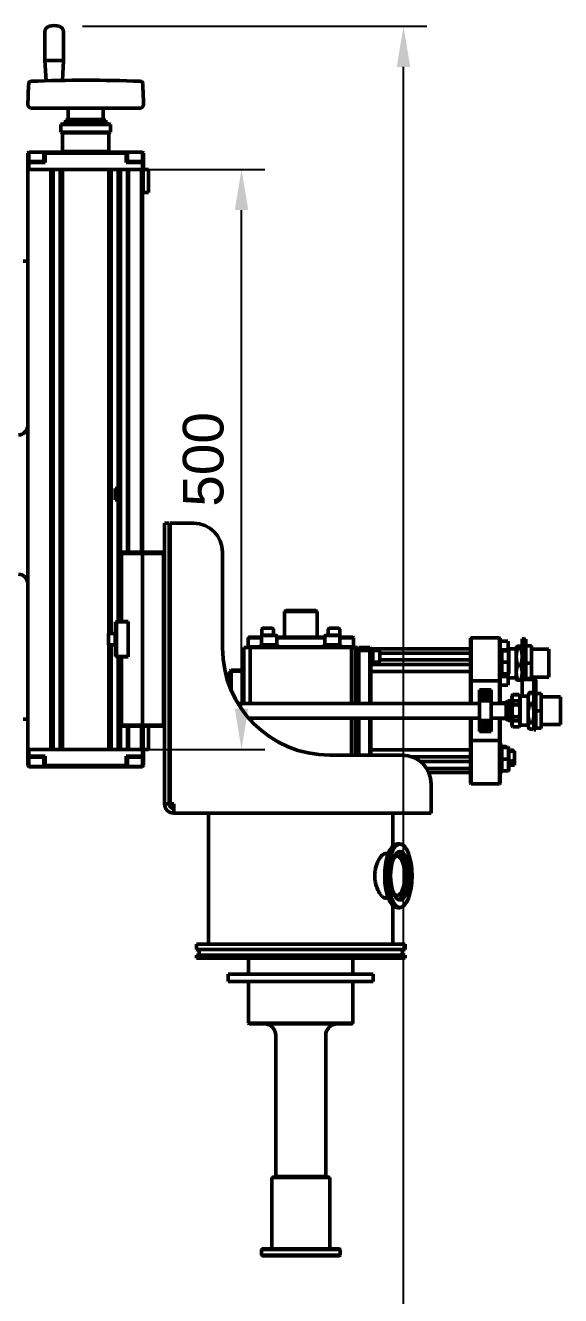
# Model space of a CAD drawing. Header units: millimetres. Extents: x 0 to 841, y 0 to 594.
# Drawn here: x 709.9 to 756.1, y 411.3 to 520.9 of the extents above; entities that cross this region are included whole.
import ezdxf

# ---------------------------------------------------------------- set-up
doc = ezdxf.new("R2010")
doc.units = ezdxf.units.MM
doc.header["$LTSCALE"] = 0.75
doc.layers.add('FD_Dimensions', color=7, linetype='Continuous', lineweight=25)
doc.layers.add('Visible', color=7, linetype='Continuous', lineweight=50)
doc.styles.get("Standard").update_dxf_attribs({"font": 'arial.ttf'})
doc.dimstyles.new('Dim-ISO-25', dxfattribs={"dimtxt": 3.5, "dimasz": 3.5, "dimexe": 2, "dimexo": 2, "dimgap": 1.5, "dimtad": 1, "dimzin": 12, "dimdsep": 46, "dimtxsty": 'Standard', "dimcen": 0, "dimazin": 3, "dimtp": 0.1, "dimtm": 0.1, "dimtfac": 0.714, "dimtmove": 0, "dimatfit": 3, "dimfxl": 1, "dimtzin": 12, "dimarcsym": 0})

# ---------------------------------------------------------------- blocks, each defined once
blk = doc.blocks.new('*D33')
at = {"layer": 'Defpoints', "color": 0, "transparency": 16777216}
for p in [(712.843687, 520.782487), (742.542172, 520.782487), (724.131682, 276.536469)]:
    blk.add_point(p, dxfattribs=at)
at = {"layer": 'FD_Dimensions', "lineweight": -2, "transparency": 16777216}
for p, q in [((714.843687, 520.782487), (744.542172, 520.782487)), ((742.542172, 280.036469), (742.542172, 517.282487)), ((726.131682, 276.536469), (744.542172, 276.536469))]:
    blk.add_line(p, q, dxfattribs=at)
at = {"layer": 'FD_Dimensions', "transparency": 16777216}
for points in [[(741.958839, 517.282487), (743.125505, 517.282487), (742.542172, 520.782487)], [(741.958839, 280.036469), (743.125505, 280.036469), (742.542172, 276.536469)]]:
    blk.add_solid(points, dxfattribs=at)
at = {"layer": 'FD_Dimensions', "color": 0, "transparency": 16777216, "insert": (739.255167, 398.659478), "char_height": 3.5, "attachment_point": 5, "rotation": 90}
blk.add_mtext('2442.46', dxfattribs=at)
blk = doc.blocks.new('*D35')
at = {"layer": 'Defpoints', "color": 0, "transparency": 16777216}
for p in [(717.331682, 508.436469), (728.572654, 508.436469), (717.331682, 458.436469)]:
    blk.add_point(p, dxfattribs=at)
at = {"layer": 'FD_Dimensions', "lineweight": -2, "transparency": 16777216}
for p, q in [((719.331682, 508.436469), (730.572654, 508.436469)), ((728.572654, 461.936469), (728.572654, 504.936469)), ((719.331682, 458.436469), (730.572654, 458.436469))]:
    blk.add_line(p, q, dxfattribs=at)
at = {"layer": 'FD_Dimensions', "transparency": 16777216}
for points in [[(727.98932, 504.936469), (729.155987, 504.936469), (728.572654, 508.436469)], [(727.98932, 461.936469), (729.155987, 461.936469), (728.572654, 458.436469)]]:
    blk.add_solid(points, dxfattribs=at)
at = {"layer": 'FD_Dimensions', "color": 0, "transparency": 16777216, "insert": (725.285648, 483.436469), "char_height": 3.5, "attachment_point": 5, "rotation": 90}
blk.add_mtext('500', dxfattribs=at)

msp = doc.modelspace()

# ---------------------------------------------------------------- linework, layer by layer
at = {"layer": 'Visible'}
for p, q in [((711.6187, 517.8365), (711.6187, 520.2984)), ((713.2187, 517.8365), (713.2187, 520.2984)), ((711.6187, 517.8365), (713.2187, 517.8365)), ((711.7107, 516.0797), (711.6187, 517.8365)), ((713.1283, 516.1104), (713.2187, 517.8365)), ((719.817, 513.7265), (710.4464, 513.7265)), ((713.6317, 513.7265), (713.6317, 512.7465)), ((716.6317, 513.7265), (716.6317, 512.7465)), ((713.3817, 512.6765), (716.8817, 512.6765)), ((713.3817, 512.6765), (713.3817, 512.3815)), ((716.6317, 512.7465), (713.6317, 512.7465)), ((714.0317, 512.7465), (714.0317, 512.7265)), ((716.2317, 512.7265), (714.0317, 512.7265)), ((714.3317, 512.6765), (714.3317, 512.7265)), ((715.9317, 512.6765), (715.9317, 512.7265)), ((716.2317, 512.7465), (716.2317, 512.7265)), ((716.8817, 512.6765), (716.8817, 512.3815)), ((713.1317, 512.3615), (712.9817, 512.3115)), ((717.2817, 512.3115), (712.9817, 512.3115)), ((712.9817, 512.3115), (712.9817, 511.6415)), ((717.2817, 511.6415), (712.9817, 511.6415)), ((713.1317, 511.5915), (712.9817, 511.6415)), ((717.1317, 512.3615), (713.1317, 512.3615)), ((717.1317, 511.5915), (713.1317, 511.5915)), ((713.1317, 511.5915), (713.1317, 509.9915)), ((713.3817, 512.3815), (716.8817, 512.3815)), ((713.5317, 512.3815), (713.5317, 512.3615)), ((716.7317, 512.3815), (716.7317, 512.3615)), ((717.1317, 512.3615), (717.2817, 512.3115)), ((717.1317, 511.5915), (717.2817, 511.6415)), ((717.1317, 511.5915), (717.1317, 509.9915)), ((717.2817, 512.3115), (717.2817, 511.6415)), ((710.1317, 509.8365), (710.2317, 509.9365)), ((710.1317, 509.0365), (710.1317, 509.8365)), ((710.1317, 509.8365), (710.2317, 509.8365)), ((710.8817, 509.9365), (710.2317, 509.9365)), ((710.2317, 509.8365), (710.2317, 509.1165)), ((710.3117, 509.9165), (711.4517, 509.9165)), ((711.7317, 509.9365), (710.8817, 509.9365)), ((711.5317, 509.8365), (711.6317, 509.8365)), ((711.5317, 509.8365), (711.5317, 509.1165)), ((711.7317, 509.9365), (711.6317, 509.8365)), ((711.6317, 509.8365), (718.6317, 509.8365)), ((711.6317, 509.8365), (711.6317, 509.0365)), ((718.5317, 509.9365), (711.7317, 509.9365)), ((717.1317, 509.9915), (713.1317, 509.9915)), ((713.3817, 509.9765), (713.3817, 509.9915)), ((716.8817, 509.9765), (713.3817, 509.9765)), ((714.3317, 509.9765), (714.2917, 509.9365)), ((715.9317, 509.9765), (715.9717, 509.9365)), ((716.8817, 509.9765), (716.8817, 509.9915)), ((718.6317, 509.8365), (718.5317, 509.9365)), ((719.3817, 509.9365), (718.5317, 509.9365)), ((718.6317, 509.0365), (718.6317, 509.8365)), ((718.6317, 509.8365), (718.7317, 509.8365)), ((718.7317, 509.8365), (718.7317, 509.1165)), ((718.8117, 509.9165), (719.9517, 509.9165)), ((720.0317, 509.9365), (719.3817, 509.9365)), ((720.0317, 509.9365), (720.1317, 509.8365)), ((720.0317, 509.8365), (720.1317, 509.8365)), ((720.0317, 509.8365), (720.0317, 509.1165)), ((720.1317, 509.8365), (720.1317, 509.0365)), ((710.2317, 509.0365), (710.1317, 509.0365)), ((710.1317, 509.0365), (710.1317, 508.4365)), ((710.1317, 508.4365), (710.2317, 508.4365)), ((710.1317, 508.4365), (710.1317, 500.5365)), ((710.2317, 509.1165), (711.5317, 509.1165)), ((710.2317, 509.1165), (710.2317, 509.0365)), ((710.2317, 509.1165), (711.5317, 509.1165)), ((711.6317, 509.0365), (710.2317, 509.0365)), ((710.2317, 508.4365), (710.2317, 509.0365)), ((712.1267, 508.4365), (710.2317, 508.4365)), ((710.2317, 508.4365), (720.0317, 508.4365)), ((711.5317, 509.1165), (711.5317, 509.0365)), ((712.1267, 458.4365), (712.1267, 508.4365)), ((712.1317, 458.4365), (712.1317, 508.4365)), ((712.3317, 458.4365), (712.3317, 508.4365)), ((712.9317, 508.4365), (712.9317, 458.4365)), ((713.1317, 458.4365), (713.1317, 508.4365)), ((717.1267, 508.4365), (713.1367, 508.4365)), ((713.1367, 508.4365), (713.1367, 458.4365)), ((717.1267, 468.4332), (717.1267, 508.4365)), ((717.1317, 468.4347), (717.1317, 508.4365)), ((717.3317, 468.4365), (717.3317, 508.4365)), ((717.9317, 508.4365), (717.9317, 469.4365)), ((718.1317, 475.4365), (718.1317, 508.4365)), ((720.0317, 509.0365), (718.6317, 509.0365)), ((718.7317, 509.1165), (720.0317, 509.1165)), ((718.7317, 509.1165), (718.7317, 509.0365)), ((718.7317, 509.1165), (720.0317, 509.1165)), ((718.7317, 508.4365), (718.7317, 475.4365)), ((718.8317, 475.4365), (718.8317, 508.4365)), ((719.9317, 508.4365), (719.9317, 475.4365)), ((720.0317, 509.1165), (720.0317, 509.0365)), ((720.1317, 509.0365), (720.0317, 509.0365)), ((720.0317, 509.0365), (720.0317, 508.4365)), ((720.0317, 475.4365), (720.0317, 508.4365)), ((720.0317, 508.4365), (720.1317, 508.4365)), ((720.1017, 506.4365), (720.1017, 508.4365)), ((720.1317, 508.4365), (720.1317, 509.0365)), ((720.1317, 508.4365), (720.5517, 508.4365)), ((720.5517, 506.4365), (720.5517, 508.4365)), ((720.0317, 506.4365), (720.1017, 506.4365)), ((720.1017, 506.4365), (720.5517, 506.4365)), ((710.1317, 500.5365), (709.7317, 500.5365)), ((710.1317, 486.3365), (710.1317, 500.5365)), ((718.7417, 487.4365), (718.7417, 486.4365)), ((718.8117, 487.4365), (718.7417, 487.4365)), ((718.8117, 487.4365), (718.8117, 486.4365)), ((710.1317, 486.3365), (710.1317, 472.7365)), ((718.8117, 486.4365), (718.7417, 486.4365)), ((717.6861, 480.9365), (717.6861, 479.9365)), ((717.7561, 480.9365), (717.6861, 480.9365)), ((717.7561, 480.9365), (717.7561, 479.9365)), ((717.7561, 479.9365), (717.6861, 479.9365)), ((721.9317, 477.9365), (722.3317, 477.9365)), ((721.9317, 453.7365), (721.9317, 477.9365)), ((722.3317, 477.9365), (722.3317, 453.7365)), ((722.4317, 453.7365), (722.4317, 477.9365)), ((724.4317, 477.9365), (722.4317, 477.9365)), ((720.0317, 475.4365), (718.1317, 475.4365)), ((718.2317, 475.3365), (718.1317, 475.4365)), ((718.1317, 475.4365), (718.1317, 469.4615)), ((718.2317, 469.4615), (718.2317, 475.3365)), ((718.2317, 475.3365), (720.0317, 475.3365)), ((720.0317, 475.4365), (720.0317, 475.3365)), ((721.8317, 475.4365), (720.0317, 475.4365)), ((720.0317, 475.3365), (720.0317, 475.4365)), ((720.0317, 475.3365), (721.8317, 475.3365)), ((720.0317, 460.5365), (720.0317, 475.3365)), ((720.0317, 460.5365), (720.0317, 475.3365)), ((721.9317, 475.3365), (721.8317, 475.4365)), ((721.8317, 475.3365), (721.8317, 475.4365)), ((721.8317, 475.3365), (721.9317, 475.3365)), ((721.8317, 475.3365), (721.8317, 460.5365)), ((726.9317, 467.1865), (726.9317, 475.4365)), ((710.1317, 472.7365), (710.1317, 461.0365)), ((732.3817, 470.4165), (732.2817, 470.3165)), ((732.2817, 470.3165), (735.0817, 470.3165)), ((732.2817, 468.1165), (732.2817, 470.3165)), ((732.3817, 470.4165), (734.9817, 470.4165)), ((734.9817, 470.4165), (735.0817, 470.3165)), ((735.0817, 468.1165), (735.0817, 470.3165)), ((717.7822, 469.4365), (717.7022, 469.4365)), ((717.7022, 469.4365), (717.7022, 468.2365)), ((717.7822, 469.4365), (718.7817, 469.4365)), ((717.7822, 466.4365), (717.7822, 469.4365)), ((718.1317, 469.4365), (718.1317, 469.4615)), ((718.1317, 469.4615), (718.2317, 469.4615)), ((718.2317, 469.4615), (718.7817, 469.4615)), ((718.7317, 469.4615), (718.7317, 469.4365)), ((718.7817, 469.4615), (718.7817, 466.4115)), ((718.7817, 466.4365), (718.7817, 469.4365)), ((730.3179, 468.2765), (730.3179, 468.8015)), ((730.3929, 468.8765), (731.2429, 468.8765)), ((731.3179, 468.2765), (731.3179, 468.8015)), ((736.0455, 468.2765), (736.0455, 468.8015)), ((736.1205, 468.8765), (736.9705, 468.8765)), ((737.0455, 468.2765), (737.0455, 468.8015)), ((717.0861, 467.4965), (717.0861, 468.3765)), ((717.1461, 468.4365), (717.6861, 468.4365)), ((717.6861, 467.4365), (717.6861, 468.4365)), ((717.6861, 468.2365), (717.7626, 468.2365)), ((717.6861, 467.6365), (717.7626, 467.6365)), ((717.7022, 467.6365), (717.7022, 466.4365)), ((729.1817, 468.1165), (729.1317, 468.0665)), ((729.1317, 468.0665), (730.3067, 468.0665)), ((729.1317, 467.2665), (729.1317, 468.0665)), ((729.1817, 468.1165), (730.3067, 468.1165)), ((730.3067, 467.4565), (730.3067, 468.2165)), ((730.3179, 468.2765), (731.3179, 468.2765)), ((730.3239, 468.2765), (730.3239, 468.2493)), ((730.3467, 468.2565), (731.5667, 468.2565)), ((731.3119, 468.2765), (731.3119, 468.2565)), ((731.6067, 467.4565), (731.6067, 468.2165)), ((731.6067, 468.1165), (735.7567, 468.1165)), ((731.6067, 468.0665), (735.7567, 468.0665)), ((735.7567, 467.4565), (735.7567, 468.2165)), ((735.7967, 468.2565), (737.0167, 468.2565)), ((736.0455, 468.2765), (737.0455, 468.2765)), ((736.0515, 468.2765), (736.0515, 468.2565)), ((737.0395, 468.2765), (737.0395, 468.2493)), ((737.0567, 467.4565), (737.0567, 468.2165)), ((737.0567, 468.1165), (738.1817, 468.1165)), ((737.0567, 468.0665), (738.2317, 468.0665)), ((738.1817, 468.1165), (738.2317, 468.0665)), ((738.2317, 467.2665), (738.2317, 468.0665)), ((748.3317, 468.0165), (748.3817, 468.0665)), ((748.3317, 464.3302), (748.3317, 468.0165)), ((748.3817, 468.0665), (748.3817, 464.3409)), ((748.3817, 468.0665), (750.8217, 468.0665)), ((750.8217, 468.0665), (750.8217, 464.3409)), ((750.8717, 468.0165), (750.8217, 468.0665)), ((750.8717, 468.0165), (750.8717, 464.3302)), ((750.8717, 467.613), (750.9128, 467.7665)), ((750.9128, 467.7665), (750.9128, 467.7531)), ((750.9128, 467.7665), (751.5306, 467.7665)), ((750.9128, 467.7531), (751.5306, 467.7531)), ((751.5306, 467.7665), (751.5306, 467.7531)), ((751.5717, 467.613), (751.5306, 467.7665)), ((752.7717, 467.612), (752.7717, 467.9665)), ((752.7717, 467.9665), (752.9217, 467.9665)), ((752.9217, 467.612), (752.9217, 467.9665)), ((753.0919, 467.9455), (752.9217, 467.9455)), ((753.0919, 464.5414), (753.0919, 467.9455)), ((717.1267, 458.4365), (717.1267, 467.4397)), ((717.1317, 458.4365), (717.1317, 467.4382)), ((717.1461, 467.4365), (717.6861, 467.4365)), ((717.3317, 458.4365), (717.3317, 467.4365)), ((728.7817, 467.2165), (728.7817, 462.4015)), ((729.3171, 467.2165), (728.7817, 467.2165)), ((729.1317, 467.2665), (730.2027, 467.2665)), ((729.1817, 467.2165), (729.1317, 467.2665)), ((729.3171, 467.2165), (729.3171, 462.4015)), ((729.3171, 467.2165), (738.0463, 467.2165)), ((730.2027, 467.4565), (731.7107, 467.4565)), ((730.2027, 467.4565), (730.2027, 467.2165)), ((731.7107, 467.4565), (731.7107, 467.2165)), ((731.7107, 467.2665), (735.6527, 467.2665)), ((735.6527, 467.4565), (737.1607, 467.4565)), ((735.6527, 467.4565), (735.6527, 467.2165)), ((737.1607, 467.4565), (737.1607, 467.2165)), ((737.1607, 467.2665), (738.2317, 467.2665)), ((738.0463, 467.2165), (738.0463, 462.4015)), ((738.0463, 467.2165), (738.5817, 467.2165)), ((738.1817, 467.2165), (738.2317, 467.2665)), ((738.4061, 467.0665), (738.5817, 467.0665)), ((738.4061, 467.0665), (738.4061, 462.4015)), ((738.5817, 467.1165), (738.4616, 467.1165)), ((738.6817, 467.2165), (738.5817, 467.1165)), ((738.5817, 467.2165), (738.5817, 467.1165)), ((738.6817, 466.9665), (738.5817, 467.0665)), ((738.5817, 467.0665), (738.5817, 462.4015)), ((738.6817, 467.2165), (739.6317, 467.2165)), ((739.6317, 466.9665), (738.6817, 466.9665)), ((738.6817, 466.9665), (738.6817, 462.4015)), ((739.7317, 467.1165), (739.6317, 467.2165)), ((739.6317, 466.9665), (739.7317, 467.0665)), ((739.6317, 466.9665), (739.6317, 462.4015)), ((739.7317, 467.0665), (739.7317, 467.1165)), ((739.7317, 467.0915), (748.3317, 467.0915)), ((739.7317, 467.0665), (739.7317, 462.4015)), ((739.8917, 466.9665), (739.8917, 465.9665)), ((739.8917, 466.9665), (740.4167, 466.9665)), ((740.4917, 466.8915), (740.4917, 466.0415)), ((740.4917, 466.7437), (748.3317, 466.7437)), ((750.8717, 466.9377), (751.0317, 466.9377)), ((750.9128, 467.0049), (750.9128, 466.9377)), ((751.5306, 467.0049), (750.9128, 467.0049)), ((751.0317, 466.9437), (751.0317, 465.9448)), ((751.0317, 466.9437), (751.6117, 466.9437)), ((751.5306, 467.0049), (751.5306, 466.9437)), ((751.5717, 467.613), (751.5717, 467.379)), ((751.5717, 467.379), (751.5717, 466.9437)), ((751.5717, 467.1165), (752.2717, 467.1165)), ((751.6117, 466.9437), (751.6117, 465.9448)), ((751.6317, 466.9237), (751.6117, 466.9437)), ((751.6317, 466.9237), (751.6317, 465.9637)), ((752.2717, 467.2521), (752.2759, 467.2594)), ((752.2717, 467.2449), (752.2717, 467.2521)), ((752.2717, 466.4333), (752.2717, 467.2449)), ((752.6479, 467.3265), (752.3954, 467.3265)), ((752.3954, 467.1633), (752.6479, 467.1633)), ((752.7717, 467.2521), (752.7675, 467.2594)), ((752.7717, 467.612), (752.7717, 464.8879)), ((752.9217, 467.612), (752.9217, 464.8879)), ((753.1419, 467.3665), (753.0919, 467.3665)), ((753.5219, 467.3665), (753.1419, 467.3665)), ((753.5719, 467.3665), (753.5219, 467.3665)), ((753.5719, 467.3665), (753.5719, 467.2022)), ((753.5719, 467.2022), (753.5719, 466.0307)), ((753.5719, 467.0665), (755.0717, 467.0665)), ((755.0717, 467.0665), (755.0717, 464.6665)), ((717.7022, 466.4365), (717.7822, 466.4365)), ((717.7822, 466.4365), (718.7817, 466.4365)), ((717.9317, 466.4365), (717.9317, 458.4365)), ((718.1317, 466.4115), (718.1317, 466.4365)), ((718.2317, 466.4115), (718.1317, 466.4115)), ((718.1317, 466.4115), (718.1317, 460.4365)), ((718.7817, 466.4115), (718.2317, 466.4115)), ((718.2317, 460.5365), (718.2317, 466.4115)), ((718.7317, 466.4365), (718.7317, 466.4115)), ((739.7317, 465.9725), (739.8917, 465.9725)), ((739.7317, 465.7448), (748.3317, 465.7448)), ((739.8917, 465.9665), (740.4167, 465.9665)), ((740.4917, 466.1437), (748.3317, 466.1437)), ((750.8717, 465.9497), (750.9465, 465.9497)), ((750.8717, 465.9388), (751.0317, 465.9388)), ((751.0317, 465.9448), (751.0317, 464.9448)), ((751.0317, 465.9448), (751.6117, 465.9448)), ((751.6117, 465.9448), (751.6117, 464.9448)), ((751.6317, 465.9248), (751.6117, 465.9448)), ((751.6317, 465.9637), (751.6122, 465.9442)), ((751.6317, 465.9248), (751.6317, 464.9648)), ((752.2717, 465.0549), (752.2717, 466.4333)), ((752.3954, 465.7033), (752.6479, 465.7033)), ((753.1419, 465.8665), (753.5219, 465.8665)), ((753.5719, 466.0307), (753.5719, 465.7022)), ((753.5719, 465.7022), (753.5719, 464.5414)), ((727.4217, 464.9181), (727.2141, 464.9181)), ((727.4217, 464.2158), (727.4217, 464.9181)), ((727.5817, 465.1665), (727.6317, 465.2165)), ((727.5817, 463.7802), (727.5817, 465.1665)), ((727.6817, 465.2665), (727.6317, 465.2165)), ((727.6317, 465.2165), (727.6817, 465.1665)), ((727.6817, 465.2665), (728.6817, 465.2665)), ((728.6817, 465.1665), (727.6817, 465.1665)), ((727.6817, 465.1665), (727.6817, 463.5378)), ((728.7317, 465.2165), (728.6817, 465.2665)), ((728.6817, 465.1665), (728.7317, 465.2165)), ((728.6817, 462.4015), (728.6817, 465.1665)), ((728.7317, 465.2165), (728.7817, 465.1665)), ((739.7317, 465.1448), (748.3317, 465.1448)), ((748.3817, 464.3409), (750.8217, 464.3409)), ((748.3817, 464.3409), (748.3817, 462.4015)), ((750.8217, 464.3409), (750.8217, 462.4015)), ((750.8717, 464.9508), (751.0317, 464.9508)), ((750.9128, 464.9508), (750.9128, 464.728)), ((750.9128, 464.728), (751.5306, 464.728)), ((751.0317, 464.9448), (751.6117, 464.9448)), ((751.5306, 464.9448), (751.5306, 464.728)), ((751.5717, 464.9448), (751.5717, 464.354)), ((751.5717, 464.6165), (752.2717, 464.6165)), ((751.5717, 464.354), (751.5717, 464.12)), ((751.6317, 464.9648), (751.6117, 464.9448)), ((752.2717, 464.4808), (752.2717, 465.0549)), ((752.2717, 464.4808), (752.2759, 464.4736)), ((752.6479, 464.4065), (752.3954, 464.4065)), ((752.7717, 464.4808), (752.7675, 464.4736)), ((752.9217, 464.8879), (752.7717, 464.8879)), ((752.7717, 464.8879), (752.7717, 464.8186)), ((752.7717, 464.8186), (752.7717, 463.0165)), ((752.778, 464.7492), (752.9217, 464.7492)), ((752.778, 464.5414), (752.778, 464.7492)), ((752.778, 464.5414), (752.9217, 464.5414)), ((752.9217, 464.8879), (752.9217, 464.7492)), ((752.9217, 464.7492), (752.9217, 464.5414)), ((752.9717, 464.5414), (753.7417, 464.5414)), ((753.7417, 464.458), (752.9717, 464.458)), ((753.5719, 464.6665), (755.0717, 464.6665)), ((753.7917, 463.096), (753.7917, 464.4302)), ((753.9417, 464.4302), (753.9417, 463.2665)), ((727.5261, 463.9241), (727.5817, 463.9241)), ((748.3317, 462.4015), (748.3317, 464.3302)), ((749.1017, 463.5665), (749.1017, 462.9365)), ((749.1017, 463.5665), (750.1017, 463.5665)), ((749.5151, 463.3165), (749.4285, 463.1665)), ((749.6883, 463.3165), (749.5151, 463.3165)), ((749.7749, 463.1665), (749.6883, 463.3165)), ((750.1017, 463.5665), (750.1017, 462.9365)), ((750.8717, 462.4015), (750.8717, 464.3302)), ((750.8717, 464.12), (750.9128, 463.9665)), ((750.9128, 463.9799), (750.9128, 463.9665)), ((751.5306, 463.9799), (750.9128, 463.9799)), ((750.9128, 463.9665), (751.5306, 463.9665)), ((751.5717, 464.12), (751.5306, 463.9665)), ((751.5306, 463.9799), (751.5306, 463.9665)), ((753.2917, 463.1521), (753.3442, 463.243)), ((753.4154, 463.3432), (753.6679, 463.3432)), ((753.7917, 463.1521), (753.7392, 463.243)), ((753.9417, 463.1022), (753.9417, 463.2665)), ((753.9917, 463.2665), (753.9417, 463.2665)), ((753.9917, 463.2665), (754.3717, 463.2665)), ((754.4217, 463.2665), (754.3717, 463.2665)), ((754.4217, 463.1022), (754.4217, 463.2665)), ((729.8817, 462.4015), (728.2655, 462.4015)), ((729.8817, 462.4015), (749.1017, 462.4015)), ((749.1017, 462.9365), (749.1017, 462.6165)), ((749.1017, 460.9165), (749.1017, 462.6165)), ((750.1017, 462.6165), (749.1017, 462.6165)), ((749.4285, 463.1665), (749.5151, 463.0165)), ((749.5151, 463.0165), (749.6883, 463.0165)), ((749.6883, 463.0165), (749.7749, 463.1665)), ((750.1017, 462.9365), (750.1017, 462.6165)), ((750.1017, 462.6165), (750.1017, 460.9165)), ((750.1017, 462.4015), (751.3917, 462.4015)), ((751.3917, 462.4465), (750.8717, 462.4465)), ((751.3917, 462.5065), (751.5822, 462.6165)), ((751.3917, 461.0265), (751.3917, 462.5065)), ((751.5822, 462.6165), (751.5822, 460.9165)), ((751.5822, 462.6165), (751.8917, 462.6165)), ((751.8917, 463.0415), (751.9638, 463.1665)), ((751.8917, 463.0415), (751.8917, 460.4915)), ((751.9638, 463.1665), (751.9638, 463.1521)), ((751.9638, 463.1665), (752.5195, 463.1665)), ((751.9638, 463.1521), (752.5195, 463.1521)), ((751.9638, 462.6325), (751.9638, 462.2861)), ((752.5195, 462.6325), (751.9638, 462.6325)), ((751.9638, 462.2861), (752.5195, 462.2861)), ((752.5195, 463.1665), (752.5195, 463.1521)), ((752.5917, 463.0415), (752.5195, 463.1665)), ((752.5195, 462.6325), (752.5195, 462.2861)), ((752.5917, 463.0415), (752.5917, 460.4915)), ((752.5917, 463.0165), (753.2917, 463.0165)), ((753.2917, 462.8312), (753.2917, 463.1521)), ((753.2917, 461.5309), (753.2917, 462.8312)), ((753.4154, 462.3192), (753.6679, 462.3192)), ((753.7917, 460.1111), (753.7917, 463.096)), ((753.9417, 463.1022), (753.9417, 463.0006)), ((753.9417, 460.1111), (753.9417, 463.0006)), ((754.4217, 463.1022), (754.4217, 461.9307)), ((754.4217, 462.9665), (756.0917, 462.9665)), ((756.0917, 462.9665), (756.0917, 460.5665)), ((729.1889, 461.1315), (729.8817, 461.1315)), ((729.3171, 461.1315), (729.3171, 460.9865)), ((729.8817, 461.1315), (749.1017, 461.1315)), ((738.0463, 461.1315), (738.0463, 457.9365)), ((738.4061, 461.1315), (738.4061, 457.9365)), ((738.5817, 461.1315), (738.5817, 457.9365)), ((738.6817, 461.1315), (738.6817, 457.9365)), ((739.6317, 461.1315), (739.6317, 457.9365)), ((739.7317, 461.1315), (739.7317, 457.9365)), ((748.3317, 459.2028), (748.3317, 461.1315)), ((748.3817, 461.1315), (748.3817, 459.1921)), ((750.1017, 461.1315), (751.3917, 461.1315)), ((750.8217, 461.1315), (750.8217, 459.1921)), ((750.8717, 459.2028), (750.8717, 461.1315)), ((751.3917, 461.0865), (750.8717, 461.0865)), ((751.9638, 461.2469), (751.9638, 460.9004)), ((752.5195, 461.2469), (751.9638, 461.2469)), ((752.5195, 461.2469), (752.5195, 460.9004)), ((753.2917, 460.4661), (753.2917, 461.5309)), ((753.9917, 461.7665), (754.3717, 461.7665)), ((754.4217, 461.6022), (754.4217, 461.9307)), ((754.4217, 461.6022), (754.4217, 460.4307)), ((710.1317, 461.0365), (709.7317, 461.0365)), ((710.1317, 461.0365), (710.1317, 458.4365)), ((718.1317, 460.4365), (718.2317, 460.5365)), ((718.1317, 458.4365), (718.1317, 460.4365)), ((718.1317, 460.4365), (720.0317, 460.4365)), ((720.0317, 460.5365), (718.2317, 460.5365)), ((718.7317, 460.4365), (718.7317, 458.4365)), ((718.8317, 458.4365), (718.8317, 460.4365)), ((719.9317, 460.4365), (719.9317, 458.4365)), ((720.0317, 460.5365), (720.0317, 460.4365)), ((721.8317, 460.5365), (720.0317, 460.5365)), ((720.0317, 460.4365), (720.0317, 460.5365)), ((720.0317, 458.4365), (720.0317, 460.4365)), ((720.0317, 460.4365), (721.8317, 460.4365)), ((720.1017, 458.4365), (720.1017, 460.4365)), ((720.5517, 458.4365), (720.5517, 460.4365)), ((721.8317, 460.4365), (721.9317, 460.5365)), ((721.8317, 460.5365), (721.9317, 460.5365)), ((721.8317, 460.5365), (721.8317, 460.4365)), ((749.1017, 460.9165), (750.1017, 460.9165)), ((749.1017, 460.9165), (749.1017, 460.5965)), ((749.1017, 460.5965), (749.1017, 459.9665)), ((749.1017, 459.9665), (750.1017, 459.9665)), ((749.5151, 460.5165), (749.4285, 460.3665)), ((749.4285, 460.3665), (749.5151, 460.2165)), ((749.6883, 460.5165), (749.5151, 460.5165)), ((749.5151, 460.2165), (749.6883, 460.2165)), ((749.7749, 460.3665), (749.6883, 460.5165)), ((749.6883, 460.2165), (749.7749, 460.3665)), ((750.1017, 460.9165), (750.1017, 460.5965)), ((750.1017, 460.5965), (750.1017, 459.9665)), ((751.3917, 461.0265), (751.5822, 460.9165)), ((751.5822, 460.9165), (751.8917, 460.9165)), ((751.8917, 460.4915), (751.9638, 460.3665)), ((751.9638, 460.9004), (752.5195, 460.9004)), ((751.9638, 460.3808), (751.9638, 460.3665)), ((752.5195, 460.3808), (751.9638, 460.3808)), ((751.9638, 460.3665), (752.5195, 460.3665)), ((752.5917, 460.4915), (752.5195, 460.3665)), ((752.5195, 460.3808), (752.5195, 460.3665)), ((752.5917, 460.5165), (753.2917, 460.5165)), ((753.2917, 460.3808), (753.2917, 460.4661)), ((753.2917, 460.3808), (753.3442, 460.2899)), ((753.6679, 460.7425), (753.4154, 460.7425)), ((753.6679, 460.1898), (753.4154, 460.1898)), ((753.7917, 460.3808), (753.7392, 460.2899)), ((753.7917, 460.1111), (753.9417, 460.1111)), ((753.9417, 460.2665), (753.9917, 460.2665)), ((753.9917, 460.2665), (754.3717, 460.2665)), ((754.3717, 460.2665), (754.4217, 460.2665)), ((754.4217, 460.5665), (756.0917, 460.5665)), ((754.4217, 460.2665), (754.4217, 460.4307)), ((748.3317, 455.5165), (748.3317, 459.2028)), ((748.3817, 459.1921), (748.3817, 455.4665)), ((750.8217, 459.1921), (748.3817, 459.1921)), ((750.8217, 459.1921), (750.8217, 455.4665)), ((750.8717, 459.2028), (750.8717, 455.5165)), ((710.2317, 458.4365), (710.1317, 458.4365)), ((710.1317, 458.4365), (710.1317, 457.8365)), ((710.1317, 457.8365), (710.2317, 457.8365)), ((710.1317, 457.0365), (710.1317, 457.8365)), ((710.2317, 458.4365), (712.1267, 458.4365)), ((710.2317, 458.4365), (720.0317, 458.4365)), ((710.2317, 457.8365), (710.2317, 458.4365)), ((710.2317, 457.8365), (711.6317, 457.8365)), ((710.2317, 457.7565), (710.2317, 457.8365)), ((711.5317, 457.7565), (711.5317, 457.8365)), ((711.6317, 457.8365), (711.6317, 457.0365)), ((713.1367, 458.4365), (717.1267, 458.4365)), ((718.6317, 457.0365), (718.6317, 457.8365)), ((718.6317, 457.8365), (720.0317, 457.8365)), ((718.7317, 457.7565), (718.7317, 457.8365)), ((720.1317, 458.4365), (720.0317, 458.4365)), ((720.0317, 458.4365), (720.0317, 457.8365)), ((720.0317, 457.8365), (720.1317, 457.8365)), ((720.0317, 457.7565), (720.0317, 457.8365)), ((720.1317, 457.8365), (720.1317, 458.4365)), ((720.1317, 458.4365), (720.5517, 458.4365)), ((720.1317, 457.8365), (720.1317, 457.0365)), ((742.4317, 457.9365), (736.1817, 457.9365)), ((739.7317, 458.3881), (748.3317, 458.3881)), ((743.28, 457.7881), (748.3317, 457.7881)), ((751.0292, 458.6977), (750.8717, 458.6977)), ((750.8717, 458.5821), (751.0317, 458.5821)), ((751.0292, 458.5821), (751.0292, 458.8121)), ((751.0792, 458.8121), (751.0292, 458.8121)), ((751.0317, 458.5881), (751.0317, 457.5881)), ((751.0317, 458.5881), (751.6117, 458.5881)), ((751.0792, 458.8121), (751.0792, 458.5881)), ((751.0792, 458.6871), (751.3417, 458.6871)), ((751.3792, 458.6496), (751.3792, 458.5881)), ((751.6117, 458.5881), (751.6117, 457.5881)), ((751.6317, 458.5681), (751.6117, 458.5881)), ((751.6317, 458.5681), (751.6317, 457.6081)), ((751.8264, 458.2672), (751.6317, 458.2672)), ((751.8264, 458.3672), (752.0264, 458.3672)), ((751.8264, 458.2672), (751.8264, 458.3672)), ((752.0264, 458.2672), (752.0264, 458.3672)), ((752.1264, 458.2672), (752.0264, 458.2672)), ((752.1264, 458.2672), (752.1264, 457.0658)), ((710.2317, 456.9365), (710.1317, 457.0365)), ((710.2317, 457.0365), (710.1317, 457.0365)), ((711.5317, 457.7565), (710.2317, 457.7565)), ((711.5317, 457.7565), (710.2317, 457.7565)), ((710.2317, 457.0365), (710.2317, 457.7565)), ((710.2317, 456.9365), (710.8817, 456.9365)), ((711.4517, 456.9565), (710.3117, 456.9565)), ((710.8817, 456.9365), (711.7317, 456.9365)), ((711.5317, 457.0365), (711.5317, 457.7565)), ((711.6317, 457.0365), (711.5317, 457.0365)), ((718.6317, 457.0365), (711.6317, 457.0365)), ((711.6317, 457.0365), (711.7317, 456.9365)), ((711.7317, 456.9365), (718.5317, 456.9365)), ((718.5317, 456.9365), (718.6317, 457.0365)), ((718.5317, 456.9365), (719.3817, 456.9365)), ((718.7317, 457.0365), (718.6317, 457.0365)), ((720.0317, 457.7565), (718.7317, 457.7565)), ((720.0317, 457.7565), (718.7317, 457.7565)), ((718.7317, 457.0365), (718.7317, 457.7565)), ((719.9517, 456.9565), (718.8117, 456.9565)), ((719.3817, 456.9365), (720.0317, 456.9365)), ((720.0317, 457.0365), (720.0317, 457.7565)), ((720.1317, 457.0365), (720.0317, 456.9365)), ((720.1317, 457.0365), (720.0317, 457.0365)), ((743.9926, 457.3893), (748.3317, 457.3893)), ((744.5341, 456.7893), (748.3317, 456.7893)), ((750.8717, 457.5941), (751.0317, 457.5941)), ((750.9568, 457.5833), (751.0317, 457.5833)), ((751.0292, 457.5941), (751.0292, 457.5833)), ((751.0317, 457.5881), (751.0317, 456.5893)), ((751.0317, 457.5881), (751.6117, 457.5881)), ((751.6317, 457.6081), (751.6117, 457.5881)), ((751.6117, 457.5881), (751.6117, 456.5893)), ((751.6317, 457.5693), (751.6122, 457.5887)), ((751.6317, 457.5693), (751.6317, 456.6093)), ((752.1264, 457.0658), (751.6317, 457.0658)), ((751.8264, 457.3661), (751.8264, 457.3161)), ((752.0264, 457.3661), (752.0264, 457.3161)), ((744.7208, 456.4415), (748.3317, 456.4415)), ((750.8717, 456.5953), (751.0317, 456.5953)), ((751.0292, 456.5953), (751.0292, 456.5121)), ((751.0792, 456.5121), (751.0292, 456.5121)), ((751.0317, 456.5893), (751.6117, 456.5893)), ((751.0792, 456.5893), (751.0792, 456.5121)), ((751.6317, 456.6093), (751.6117, 456.5893)), ((744.9317, 453.7365), (744.9317, 455.4365)), ((748.3317, 455.5165), (748.3817, 455.4665)), ((748.3817, 455.4665), (750.8217, 455.4665)), ((750.8717, 455.5165), (750.8217, 455.4665)), ((721.9317, 453.7365), (722.3317, 453.7365)), ((722.7317, 453.7365), (722.4317, 453.7365)), ((722.7317, 453.7365), (722.7317, 452.9365)), ((744.9317, 453.7365), (744.9317, 452.9365)), ((744.9317, 452.9365), (722.7317, 452.9365)), ((725.7317, 452.9365), (725.7317, 441.6365)), ((741.6317, 452.9365), (741.6317, 450.0983)), ((742.2124, 450.2865), (742.0647, 450.2865)), ((740.9162, 449.4415), (741.226, 449.4415)), ((742.6675, 450.0167), (742.6484, 450.0395)), ((740.9162, 445.6315), (741.226, 445.6315)), ((741.6317, 444.9746), (741.6317, 441.6365)), ((742.2124, 444.7865), (742.0647, 444.7865)), ((742.6675, 445.0562), (742.6484, 445.0335)), ((742.6817, 441.6365), (724.6817, 441.6365)), ((724.6817, 441.1865), (724.6817, 441.6365)), ((742.6817, 441.1865), (742.6817, 441.6365)), ((742.6817, 441.1865), (724.6817, 441.1865)), ((742.6817, 440.6865), (724.6817, 440.6865)), ((724.6817, 440.4365), (724.6817, 440.6865)), ((742.6817, 440.4365), (724.6817, 440.4365)), ((729.1817, 439.0665), (729.1817, 440.4365)), ((738.1817, 439.0665), (738.1817, 440.4365)), ((742.6817, 440.4365), (742.6817, 440.6865)), ((727.4335, 439.0665), (739.9317, 439.0665)), ((727.4335, 439.0665), (727.4335, 438.4165)), ((739.9317, 438.4165), (727.4335, 438.4165)), ((729.1817, 434.8165), (729.1817, 438.4165)), ((738.1817, 434.8165), (738.1817, 438.4165)), ((739.9317, 438.4165), (739.9317, 439.0665)), ((738.1817, 434.8165), (729.1817, 434.8165)), ((729.2317, 434.7665), (729.1817, 434.8165)), ((738.1317, 434.7665), (729.2317, 434.7665)), ((738.1317, 434.7665), (738.1817, 434.8165)), ((731.5317, 421.6165), (731.5317, 433.7665)), ((735.8317, 421.6165), (735.8317, 433.7665)), ((731.2317, 421.5665), (731.1817, 421.5165)), ((736.1817, 421.5165), (731.1817, 421.5165)), ((731.1817, 415.3665), (731.1817, 421.5165)), ((731.2317, 421.5665), (736.1317, 421.5665)), ((731.5317, 421.6165), (731.4817, 421.5665)), ((735.8317, 421.6165), (731.5317, 421.6165)), ((735.8317, 421.6165), (735.8817, 421.5665)), ((736.1317, 421.5665), (736.1817, 421.5165)), ((736.1817, 415.3665), (736.1817, 421.5165)), ((730.3317, 415.3665), (730.2817, 415.3165)), ((737.0817, 415.3165), (730.2817, 415.3165)), ((730.2817, 414.8165), (730.2817, 415.3165)), ((730.3317, 415.3665), (737.0317, 415.3665)), ((737.0317, 415.3665), (737.0817, 415.3165)), ((737.0817, 414.8165), (737.0817, 415.3165)), ((737.0817, 414.8165), (730.2817, 414.8165)), ((730.3317, 414.7665), (730.2817, 414.8165)), ((730.3317, 414.7665), (737.0317, 414.7665)), ((737.0317, 414.7665), (737.0817, 414.8165))]:
    msp.add_line(p, q, dxfattribs=at)
at = {"layer": 'Visible', "extrusion": (0, 0, -1)}
for centre in [(-749.6017, 463.1665), (-749.6017, 460.3665)]:
    msp.add_circle(centre, 0.35, dxfattribs=at)
for centre, radius, start, end in [((-712.1187, 520.2984), 0.5, 0, 75.522488), ((-712.4187, 519.1365), 1.7, 75.522488, 104.477512), ((-712.7187, 520.2984), 0.5, 104.477512, 180), ((-767.9817, 512.7265), 57.85, 1.294367, 3.093287), ((-710.4157, 515.8374), 0.2, 3.093287, 87.835231), ((-715.1317, 391.0765), 125.05, 87.835231, 92.164769), ((-719.8477, 515.8374), 0.2, 92.164769, 176.906713), ((-662.2817, 512.7265), 57.85, 176.906713, 178.705633), ((-710.4464, 514.0265), 0.3, 270, 1.294367), ((-719.817, 514.0265), 0.3, 178.705633, 270), ((-710.3117, 509.8365), 0.08, 0, 90), ((-711.4517, 509.8365), 0.08, 90, 180), ((-718.8117, 509.8365), 0.08, 0, 90), ((-719.9517, 509.8365), 0.08, 90, 180), ((-724.4317, 475.4365), 2.5, 90, 180), ((-709.3317, 472.7365), 0.8, 90, 180), ((-730.3929, 468.8015), 0.075, 0, 90), ((-731.2429, 468.8015), 0.075, 90, 180), ((-736.1205, 468.8015), 0.075, 0, 90), ((-736.9705, 468.8015), 0.075, 90, 180), ((-717.1461, 468.3765), 0.06, 0, 90), ((-730.3467, 468.2165), 0.04, 0, 90), ((-731.5667, 468.2165), 0.04, 90, 180), ((-735.7967, 468.2165), 0.04, 0, 90), ((-737.0167, 468.2165), 0.04, 90, 180), ((-717.1461, 467.4965), 0.06, 270, 0), ((-740.4167, 466.8915), 0.075, 90, 180), ((-740.4167, 466.0415), 0.075, 180, 270), ((-749.6017, 463.1665), 0.15, 330, 30), ((-749.6017, 463.1665), 0.15, 150, 210), ((-749.6017, 463.1665), 0.15, 210, 270), ((-749.6017, 460.3665), 0.15, 330, 30), ((-749.6017, 460.3665), 0.15, 210, 270), ((-749.6017, 460.3665), 0.15, 150, 210), ((-742.4317, 455.4365), 2.5, 90, 180), ((-751.3417, 458.6496), 0.0375, 90, 180), ((-710.3117, 457.0365), 0.08, 270, 0), ((-711.4517, 457.0365), 0.08, 180, 270), ((-718.8117, 457.0365), 0.08, 270, 0), ((-719.9517, 457.0365), 0.08, 180, 270), ((-722.7317, 453.7365), 0.8, 270, 0), ((-724.6817, 440.9365), 0.25, 90, 270), ((-742.6817, 440.9365), 0.25, 270, 90), ((-730.5317, 433.7665), 1, 90, 180), ((-736.8317, 433.7665), 1, 0, 90)]:
    msp.add_arc(centre, radius, start, end, dxfattribs=at)
at = {"layer": 'Visible'}
for centre, radius, start, end in [((709.3317, 486.3365), 0.8, 270, 0), ((736.1817, 467.1865), 9.25, 180, 270), ((749.6017, 463.1665), 0.15, 90, 150), ((749.6017, 463.1665), 0.15, 30, 90), ((749.6017, 463.1665), 0.15, 210, 270), ((749.6017, 460.3665), 0.15, 90, 150), ((749.6017, 460.3665), 0.15, 210, 270), ((749.6017, 460.3665), 0.15, 30, 90), ((751.9264, 458.8602), 0.6014, 260.429153, 279.570847), ((722.7317, 453.7365), 0.4, 180, 270)]:
    msp.add_arc(centre, radius, start, end, dxfattribs=at)
at = {"layer": 'Visible', "extrusion": (0, 0, -1)}
for centre, major_axis, ratio, start_param, end_param in [((717.7572, 467.9365), (0, 0.34), 0.03333333, -0.48995733, 3.63154998), ((739.7317, 466.4665), (-0.8556, 0), 0.57735027, 1.57079633, 1.66443111), ((751.0317, 466.4437), (-0.8548, 0.0644), 0.57295504, 4.66924575, 4.67563095), ((727.4217, 464.4181), (0.8556, 0), 0.57735027, -1.57079633, -1.47716154), ((752.9717, 464.5692), (0.2, 0), 0.55593931, 1.57079633, 2.8889124), ((753.7417, 464.4302), (0.2, 0), 0.55593931, -1.57079633, 0), ((753.7417, 464.4302), (-0.05, 0), 0.55593931, 1.57079633, 3.14159265), ((750.8717, 457.0893), (-0.8548, 0.0644), 0.57295505, 1.52765309, 1.5340383), ((751.9264, 457.3161), (0.1, 0), 0.8660254, 3.14159265, 9.42477796), ((742.2124, 447.5365), (0, 2.75), 0.38268343, 2.71451407, 6.71026389), ((742.2355, 447.5365), (0, 2.095), 0.38268343, 3.14159265, 9.42477796), ((742.0046, 447.5365), (0, 2.065), 0.38268343, 0.12895932, 3.01263333)]:
    msp.add_ellipse(centre, major_axis=major_axis, ratio=ratio, start_param=start_param, end_param=end_param, dxfattribs=at)
at = {"layer": 'Visible'}
for centre, major_axis, ratio, start_param, end_param in [((736.5455, 468.2765), (0, 0.8556), 0.57735027, 1.57079633, 1.59417296), ((731.5527, 470.9106), (-8.7477, 0), 0.70710678, 2.47098629, 2.48126226), ((739.8917, 466.4665), (-0.8556, 0), 0.57735027, -1.57079633, -1.38269298), ((750.8717, 466.4437), (-0.8548, 0.0644), 0.57295505, 1.70155071, 1.80204291), ((727.5817, 464.4181), (0.8556, 0), 0.57735027, 1.57079633, 1.75889968), ((752.9717, 464.8186), (0, 0.2774), 0.72089623, 1.57079633, 1.82347658), ((752.9717, 464.5692), (-0.05, 0), 0.55593931, 0, 1.57079633), ((751.0317, 457.0893), (-0.8548, 0.0644), 0.57295505, -1.44004194, -1.33954974), ((742.0046, 447.5365), (0, 1.695), 0.38268343, 2.54369999, 6.88107797), ((742.2078, 447.5365), (0, 2.065), 0.38268343, 2.73041869, 6.69435927)]:
    msp.add_ellipse(centre, major_axis=major_axis, ratio=ratio, start_param=start_param, end_param=end_param, dxfattribs=at)
msp.add_ellipse((742.2355, 447.5365), major_axis=(0, 2.725), ratio=0.38268343, dxfattribs=at)
for points, weights in [([(750.8717, 467.379), (750.8717, 467.5581), (750.9128, 467.7531)], [1.85474968396, 1.85474968396, 1.77667369973]), ([(751.5306, 467.7531), (751.5717, 467.5581), (751.5717, 467.379)], [1.77667369973, 1.85474968396, 1.85474968396]), ([(750.9128, 467.0049), (750.8717, 467.1998), (750.8717, 467.379)], [1.77667369973, 1.85474968396, 1.85474968396]), ([(751.5717, 467.379), (751.5717, 467.1998), (751.5306, 467.0049)], [1.85474968396, 1.85474968396, 1.77667369973]), ([(752.2717, 467.2449), (752.2717, 467.2827), (752.3954, 467.3265)], [1.375, 1.375, 1.27627944178]), ([(752.3954, 467.1633), (752.2717, 467.207), (752.2717, 467.2449)], [1.27627944153, 1.375, 1.375]), ([(752.2717, 466.4333), (752.2717, 466.7721), (752.3954, 467.1633)], [1.375, 1.375, 1.27627944178]), ([(752.7717, 467.2449), (752.7717, 467.2827), (752.6479, 467.3265)], [1.375, 1.375, 1.27627944163]), ([(752.6479, 467.1633), (752.7717, 467.207), (752.7717, 467.2449)], [1.27627944163, 1.375, 1.375]), ([(752.7717, 466.4333), (752.7717, 466.7721), (752.6479, 467.1633)], [1.375, 1.375, 1.27627944163]), ([(753.0919, 467.2022), (753.1138, 467.2822), (753.1419, 467.3665)], [1.31937879216, 1.30363895187, 1.28402614411]), ([(753.5219, 467.3665), (753.5499, 467.2822), (753.5719, 467.2022)], [1.28402614398, 1.30363895181, 1.31937879216]), ([(750.8721, 465.9388), (750.8721, 465.9442), (750.8722, 465.9497)], [1.85395474691, 1.85383548095, 1.85369832128]), ([(752.3954, 465.7033), (752.2717, 466.0945), (752.2717, 466.4333)], [1.27627944171, 1.375, 1.375]), ([(752.2717, 465.0549), (752.2717, 465.3558), (752.3954, 465.7033)], [1.375, 1.375, 1.27627944151]), ([(752.7717, 466.4333), (752.7717, 466.0945), (752.6479, 465.7033)], [1.375, 1.375, 1.27627944163]), ([(752.7717, 465.0549), (752.7717, 465.3558), (752.6479, 465.7033)], [1.375, 1.375, 1.27627944163]), ([(753.1419, 465.8665), (753.1138, 465.9507), (753.0919, 466.0307)], [1.28402614386, 1.30363895177, 1.31937879216]), ([(753.0919, 465.7022), (753.1138, 465.7822), (753.1419, 465.8665)], [1.31937879216, 1.30363895184, 1.28402614405]), ([(753.5719, 466.0307), (753.5499, 465.9507), (753.5219, 465.8665)], [1.31937879216, 1.30363895181, 1.28402614398]), ([(753.5219, 465.8665), (753.5499, 465.7822), (753.5719, 465.7022)], [1.28402614398, 1.30363895181, 1.31937879216]), ([(750.8717, 464.354), (750.8717, 464.5331), (750.9128, 464.728)], [1.85474968396, 1.85474968396, 1.77667369973]), ([(750.9128, 463.9799), (750.8717, 464.1748), (750.8717, 464.354)], [1.77667369973, 1.85474968396, 1.85474968396]), ([(751.5306, 464.728), (751.5717, 464.5331), (751.5717, 464.354)], [1.77667369973, 1.85474968396, 1.85474968396]), ([(751.5717, 464.354), (751.5717, 464.1748), (751.5306, 463.9799)], [1.85474968396, 1.85474968396, 1.77667369973]), ([(752.3954, 464.4065), (752.2717, 464.754), (752.2717, 465.0549)], [1.27627944153, 1.375, 1.375]), ([(752.2759, 464.4736), (752.2939, 464.4423), (752.3954, 464.4065)], [1.3714073438, 1.3561673415, 1.27627944178]), ([(752.6479, 464.4065), (752.7717, 464.754), (752.7717, 465.0549)], [1.27627944163, 1.375, 1.375]), ([(752.7675, 464.4736), (752.7495, 464.4423), (752.6479, 464.4065)], [1.3714073438, 1.35616734149, 1.27627944163]), ([(753.2917, 462.8312), (753.2917, 463.0688), (753.4154, 463.3432)], [1.375, 1.375, 1.27627944178]), ([(753.4154, 463.3432), (753.3719, 463.2911), (753.3442, 463.243)], [1.27627944153, 1.30933652161, 1.33132427064]), ([(753.6679, 463.3432), (753.7114, 463.2911), (753.7392, 463.243)], [1.27627944163, 1.30933652165, 1.33132427064]), ([(753.7917, 462.8312), (753.7917, 463.0688), (753.6679, 463.3432)], [1.375, 1.375, 1.27627944163]), ([(753.9417, 463.1022), (753.9636, 463.1822), (753.9917, 463.2665)], [1.31937879216, 1.30363895177, 1.28402614388]), ([(754.3717, 463.2665), (754.3998, 463.1822), (754.4217, 463.1022)], [1.28402614398, 1.30363895181, 1.31937879216]), ([(751.9638, 462.6325), (751.8525, 462.8923), (751.9638, 463.1521)], [1.45768675487, 1.56981650524, 1.45768675487]), ([(751.9638, 461.2469), (751.8525, 461.7665), (751.9638, 462.2861)], [1.45764468372, 1.56977119786, 1.45764468372]), ([(752.5195, 463.1521), (752.6309, 462.8923), (752.5195, 462.6325)], [1.49203621812, 1.60680823489, 1.49203621812]), ([(752.5195, 461.2469), (752.6309, 461.7665), (752.5195, 462.2861)], [1.49203621812, 1.60680823489, 1.49203621812]), ([(753.4154, 462.3192), (753.2917, 462.5936), (753.2917, 462.8312)], [1.27627944171, 1.375, 1.375]), ([(753.2917, 461.5309), (753.2917, 461.8968), (753.4154, 462.3192)], [1.375, 1.375, 1.27627944151]), ([(753.6679, 462.3192), (753.7917, 462.5936), (753.7917, 462.8312)], [1.27627944163, 1.375, 1.375]), ([(753.6679, 462.3192), (753.7917, 461.8968), (753.7917, 461.5309)], [1.27627944163, 1.375, 1.375]), ([(753.4154, 460.7425), (753.2917, 461.165), (753.2917, 461.5309)], [1.27627944153, 1.375, 1.375]), ([(753.6679, 460.7425), (753.7917, 461.165), (753.7917, 461.5309)], [1.27627944163, 1.375, 1.375]), ([(753.9917, 461.7665), (753.9636, 461.8507), (753.9417, 461.9307)], [1.28402614411, 1.30363895187, 1.31937879216]), ([(753.9417, 461.6022), (753.9636, 461.6822), (753.9917, 461.7665)], [1.31937879216, 1.30363895177, 1.28402614388]), ([(754.4217, 461.9307), (754.3998, 461.8507), (754.3717, 461.7665)], [1.31937879216, 1.30363895181, 1.28402614398]), ([(754.3717, 461.7665), (754.3998, 461.6822), (754.4217, 461.6022)], [1.28402614398, 1.30363895181, 1.31937879216]), ([(751.9638, 460.3808), (751.8525, 460.6406), (751.9638, 460.9004)], [1.45768675487, 1.56981650524, 1.45768675487]), ([(752.5195, 460.9004), (752.6309, 460.6406), (752.5195, 460.3808)], [1.49203621812, 1.60680823489, 1.49203621812]), ([(753.2917, 460.4661), (753.2917, 460.5944), (753.4154, 460.7425)], [1.375, 1.375, 1.27627944178]), ([(753.4154, 460.1898), (753.2917, 460.3379), (753.2917, 460.4661)], [1.27627944153, 1.375, 1.375]), ([(753.7917, 460.4661), (753.7917, 460.5944), (753.6679, 460.7425)], [1.375, 1.375, 1.27627944163]), ([(753.6679, 460.1898), (753.7917, 460.3379), (753.7917, 460.4661)], [1.27627944163, 1.375, 1.375]), ([(753.9917, 460.2665), (753.9636, 460.3507), (753.9417, 460.4307)], [1.28402614398, 1.30363895181, 1.31937879216]), ([(754.4217, 460.4307), (754.3998, 460.3507), (754.3717, 460.2665)], [1.31937879216, 1.30363895181, 1.28402614398])]:
    msp.add_rational_spline(points, weights, degree=2, dxfattribs=at)
for points in [[(748.3317, 464.3302), (748.3483, 464.3337), (748.365, 464.3373), (748.3817, 464.3409)], [(750.8217, 464.3409), (750.8383, 464.3373), (750.855, 464.3337), (750.8717, 464.3302)], [(748.3817, 459.1921), (748.365, 459.1956), (748.3483, 459.1992), (748.3317, 459.2028)], [(750.8717, 459.2028), (750.855, 459.1992), (750.8383, 459.1956), (750.8217, 459.1921)]]:
    msp.add_open_spline(points, degree=3, dxfattribs=at)
for points, knots in [([(751.8264, 457.3661), (751.8264, 457.377), (751.829, 457.3888), (751.8392, 457.411), (751.8469, 457.4212), (751.8646, 457.4376), (751.8758, 457.4449), (751.9005, 457.4545), (751.9139, 457.4569), (751.9264, 457.4569)], [0.452931325, 0.452931325, 0.452931325, 0.452931325, 0.4906751, 0.4906751, 0.528418875, 0.528418875, 0.566163654, 0.566163654, 0.603908433, 0.603908433, 0.603908433, 0.603908433]), ([(751.9264, 457.4569), (751.939, 457.4569), (751.9524, 457.4545), (751.9771, 457.4449), (751.9883, 457.4376), (752.006, 457.4212), (752.0137, 457.411), (752.0239, 457.3888), (752.0264, 457.377), (752.0264, 457.3661)], [0, 0, 0, 0, 0.037744779, 0.037744779, 0.075489557, 0.075489557, 0.113233333, 0.113233333, 0.150977108, 0.150977108, 0.150977108, 0.150977108]), ([(742.0647, 450.2865), (741.9515, 450.2865), (741.8402, 450.249), (741.6204, 450.1054), (741.5153, 449.9876), (741.3159, 449.6717), (741.2251, 449.4635), (741.0779, 448.9921), (741.0211, 448.7305), (740.9437, 448.1794), (740.9227, 447.8906), (740.9174, 447.3119), (740.9328, 447.0222), (740.9988, 446.4684), (741.0494, 446.2045), (741.1827, 445.7257), (741.2656, 445.5117), (741.4627, 445.1515), (741.5772, 445.0062), (741.818, 444.8321), (741.9399, 444.7865), (742.0647, 444.7865)], [1.57079633, 1.57079633, 1.57079633, 1.57079633, 1.81570043, 1.81570043, 2.11579788, 2.11579788, 2.45726655, 2.45726655, 2.78997862, 2.78997862, 3.11744974, 3.11744974, 3.44345717, 3.44345717, 3.77052107, 3.77052107, 4.10199298, 4.10199298, 4.44246474, 4.44246474, 4.71238898, 4.71238898, 4.71238898, 4.71238898]), ([(740.0713, 447.5365), (740.0713, 447.6579), (740.0785, 447.7832), (740.1083, 448.0323), (740.1309, 448.156), (740.1894, 448.393), (740.2253, 448.5065), (740.3061, 448.7162), (740.3509, 448.8125), (740.4434, 448.9828), (740.4944, 449.0628), (740.6011, 449.204), (740.6568, 449.2652), (740.7679, 449.3636), (740.8234, 449.4009), (740.9295, 449.4498), (740.9801, 449.4615), (741.0612, 449.4615), (741.0953, 449.455), (741.128, 449.4414)], [0, 0, 0, 0, 0.36414683, 0.36414683, 0.72829366, 0.72829366, 1.09244049, 1.09244049, 1.45658732, 1.45658732, 1.82068951, 1.82068951, 2.18479171, 2.18479171, 2.5488939, 2.5488939, 2.91299609, 2.91299609, 3.18508241, 3.18508241, 3.18508241, 3.18508241]), ([(741.128, 445.6315), (741.0953, 445.618), (741.0612, 445.6115), (740.9801, 445.6115), (740.9295, 445.6231), (740.8234, 445.6721), (740.7679, 445.7094), (740.6568, 445.8077), (740.6011, 445.8689), (740.4944, 446.0101), (740.4434, 446.0901), (740.3509, 446.2605), (740.3061, 446.3567), (740.2253, 446.5665), (740.1894, 446.68), (740.1309, 446.917), (740.1083, 447.0407), (740.0785, 447.2897), (740.0713, 447.4151), (740.0713, 447.5365)], [8.46690195, 8.46690195, 8.46690195, 8.46690195, 8.73898827, 8.73898827, 9.10309047, 9.10309047, 9.46719266, 9.46719266, 9.83129485, 9.83129485, 10.19539704, 10.19539704, 10.55954387, 10.55954387, 10.9236907, 10.9236907, 11.28783753, 11.28783753, 11.65198436, 11.65198436, 11.65198436, 11.65198436])]:
    msp.add_open_spline(points, degree=3, knots=knots, dxfattribs=at)

# ---------------------------------------------------------------- dimensions: what is measured, and where the dimension line sits
at = {"layer": 'FD_Dimensions'}
dim = msp.add_linear_dim(base=(742.5422, 520.7825), p1=(724.1317, 276.5365), p2=(712.8437, 520.7825), angle=90, dimstyle='Dim-ISO-25', override={"dimlfac": 10, "dimclrd": 256, "dimclre": 256}, dxfattribs=at)
dim.commit()
dim.dimension.update_dxf_attribs({"geometry": '*D33', "text_midpoint": (739.2552, 398.6595)})
dim = msp.add_aligned_dim(p1=(717.3317, 458.4365), p2=(717.3317, 508.4365), distance=-11.241, dimstyle='Dim-ISO-25', override={"dimlfac": 10, "dimclrd": 256, "dimclre": 256}, dxfattribs=at)
dim.commit()
dim.dimension.update_dxf_attribs({"geometry": '*D35', "text_midpoint": (725.2856, 483.4365)})

doc.saveas('drawing.dxf')
